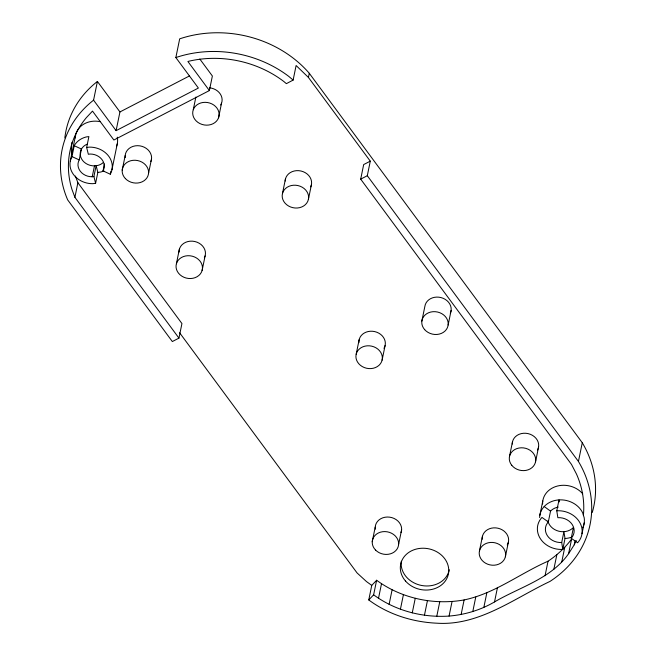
<?xml version="1.0" encoding="UTF-8"?>
<svg xmlns="http://www.w3.org/2000/svg" width="656" height="656" viewBox="0 0 656 656"><rect width="100%" height="100%" fill="white"/><g stroke="black" fill="none" stroke-linecap="round" stroke-linejoin="round"><path stroke-width="0.98" d="M70.299 161.04L75.629 135.062M95.596 183.319L93.906 176.538L96.145 165.648L97.834 172.421L95.596 183.319L92.898 183.68A21.279 18.138 11.6 0 1 71.98 156.595L74.21 145.706A21.279 18.138 11.6 0 1 86.19 136.956L88.888 136.596L86.649 147.485L88.347 154.267L90.02 154.037A13.227 11.283 11.6 0 1 103.033 170.88L110.274 174.209L110.88 171.232M93.906 176.538L92.225 176.767A13.227 11.283 11.6 0 1 79.22 159.925L81.451 149.035L74.21 145.706M75.391 176.054L77.892 182.737L181.942 323.556L178.949 338.119L172.339 341.546L67.699 199.924A109.691 93.529 11.6 0 1 93.57 100.163L97.408 81.451L119.941 111.946L116.096 130.659L198.383 88.052L175.849 57.556L179.687 38.843A108.486 92.496 11.6 0 1 309.288 73.283L582.282 442.751A113.734 96.973 11.6 0 1 592.286 512.434M178.949 338.119L74.907 197.308L77.892 182.737M92.225 176.767L94.464 165.878A13.227 11.283 11.6 0 1 80.721 156.964A13.227 11.283 11.6 0 1 87.322 144.107M103.033 170.88L104.452 163.943M111.946 169.756L117.285 143.779M122.196 170.134L125.181 155.57M148.576 173.209L151.569 158.645M193.274 109.7L195.865 97.08M74.907 197.308L72.045 189.658A101.705 86.715 11.6 0 1 86.403 117.604L92.504 111.102L113.873 140.023L209.379 90.569L212.372 76.006L199.842 59.056M176.398 263.745L179.383 249.182M218.546 117.793A13.3 11.341 11.6 0 0 202.966 102.475A13.3 11.341 11.6 0 0 196.218 120.975A13.3 11.341 11.6 0 0 218.546 117.793L221.539 103.23M202.105 270.502A13.3 11.341 11.6 0 0 185.509 255.988A13.3 11.341 11.6 0 0 180.138 274.889A13.3 11.341 11.6 0 0 202.105 270.502L205.098 255.938M209.379 90.569L187.911 61.508L189.477 61.074A100.491 85.682 11.6 0 1 283.679 81.385L286.377 83.656L293.125 80.081L296.118 65.51L308.435 77.441L370.287 161.155L367.303 175.718L578.436 461.463A113.734 96.973 11.6 0 1 549.941 581.437C514.001 598.444 479.019 625.98 436.97 623.2C412.673 622.126 388.385 614.516 368.762 599.953L371.755 585.39L376.626 580.257C401.415 598.51 433.919 605.357 464.12 599.928C494.649 593.614 519.905 573.541 548.039 561.2C557.059 555.206 565.07 547.793 571.581 539.134L568.596 553.697C551.04 578.838 519.724 587.063 494.517 601.929C480.676 610.055 465.03 614.746 449.065 616.074C422.513 617.837 395.133 610.703 373.633 594.82L376.626 580.257M282.441 193.659L285.426 179.088M308.435 77.441L309.288 73.283M308.361 199.588A13.3 11.341 11.6 0 0 291.19 185.582A13.3 11.341 11.6 0 0 286.647 204.697A13.3 11.341 11.6 0 0 308.361 199.588L311.354 185.017M582.733 527.654A22.525 19.204 11.6 0 0 584.209 517.822L583.397 515.247A105.739 90.159 11.6 0 0 576.476 474.026L571.491 464.432L360.693 179.145L363.678 164.574L370.287 161.155M356.167 354.24L359.16 339.669M382.095 360.16A13.3 11.341 11.6 0 0 364.916 346.163A13.3 11.341 11.6 0 0 360.382 365.277A13.3 11.341 11.6 0 0 382.095 360.16L385.08 345.597M372.223 541.733L375.207 527.162M421.841 321.12L424.834 306.557A13.3 11.341 11.6 0 1 441.111 297.603A13.3 11.341 11.6 0 1 450.303 313.306M378.504 598.354L381.497 583.783M398.635 544.283L401.628 529.712M389.115 604.365L392.099 589.801M448.138 325.023L451.123 310.452M400.422 609.235L403.415 594.672M412.255 612.893L415.248 598.321M424.44 615.271L427.425 600.707M436.773 616.337L439.758 601.773M449.065 616.074L452.058 601.511M461.127 614.492L464.12 599.928M479.454 550.86L482.447 536.296M472.779 611.613L475.764 597.042M509.441 456.658L512.434 442.087M483.825 607.472L486.818 592.909M494.517 601.929L497.51 587.366M505.374 556.788A13.3 11.341 11.6 0 0 488.203 542.791A13.3 11.341 11.6 0 0 483.669 561.897A13.3 11.341 11.6 0 0 505.374 556.788L508.367 542.225M535.55 461.758L538.535 447.195M539.79 515.542L542.774 500.971M548.318 521.946L541.954 517.42A22.525 19.204 11.6 0 0 540.413 538.756A22.525 19.204 11.6 0 0 562.774 549.392L561.708 542.496A14.481 12.349 11.6 0 1 547.334 535.657A14.481 12.349 11.6 0 1 548.318 521.946L550.54 511.139A14.481 12.349 11.6 0 1 558.215 507.104M556.772 510.786A22.525 19.204 11.6 0 1 579.133 521.43A22.525 19.204 11.6 0 1 577.6 542.766L571.228 538.232A14.481 12.349 11.6 0 0 572.221 524.521A14.481 12.349 11.6 0 0 557.846 517.682L556.772 510.786L559.002 499.897L559.306 501.889M545.046 575.763L548.039 561.2M553.844 569.318L556.837 554.755M561.708 542.496L563.922 531.696L565.013 538.502L562.774 549.392M578.436 461.463L582.282 442.751M561.766 561.905L564.759 547.334M571.228 538.232L573.451 527.432A14.481 12.349 11.6 0 1 558.773 531.212A14.481 12.349 11.6 0 1 547.875 520.979M568.596 553.697L574.238 544.808L575.033 540.921M581.995 533.754L584.234 522.865M574.238 544.808L576.23 540.503M368.762 599.953L373.633 594.82M119.941 111.946L189.559 75.891M360.693 179.145L367.303 175.718M86.649 147.485L89.347 147.124A21.279 18.138 11.6 0 1 110.274 174.209M94.464 165.878L97.818 165.427A13.227 11.283 11.6 0 0 103.41 162.376M97.834 172.421L100.532 172.061A21.279 18.138 11.6 0 0 103.886 170.913M71.98 156.595L79.22 159.925M371.755 585.39L366.491 581.577L357.069 572.934L179.58 332.731M544.185 506.53L550.54 511.139M293.125 80.081L288.706 76.35A108.486 92.496 11.6 0 0 175.849 57.556M93.57 100.163L116.096 130.659M583.397 515.247L582.676 512.869A22.525 19.204 11.6 0 0 557.846 499.995A22.525 19.204 11.6 0 0 539.609 517.543M512.262 444.063A13.3 11.341 11.6 0 1 528.187 433.632A13.3 11.341 11.6 0 1 537.535 449.991M482.209 539.248A13.3 11.341 11.6 0 1 498.027 528.228A13.3 11.341 11.6 0 1 507.252 544.98M358.922 342.629A13.3 11.341 11.6 0 1 374.74 331.6A13.3 11.341 11.6 0 1 383.965 348.352M179.022 252.125A13.3 11.341 11.6 0 1 194.783 241.506A13.3 11.341 11.6 0 1 204.36 257.783M542.61 503.997A22.525 19.204 11.6 0 1 557.444 486.039A22.525 19.204 11.6 0 1 582.725 493.788M71.602 157.292A101.705 86.715 11.6 0 1 71.996 142.262M375.298 529.162A13.3 11.341 11.6 0 1 389.639 517.158A13.3 11.341 11.6 0 1 401.013 532.606M125.222 157.563A13.3 11.341 11.6 0 1 139.9 145.862A13.3 11.341 11.6 0 1 150.872 161.524M209.395 87.814A13.3 11.341 11.6 0 1 220.67 105.026M285.171 181.056A13.3 11.341 11.6 0 1 301.014 171.019A13.3 11.341 11.6 0 1 310.698 186.894M117.244 137.137A21.279 18.138 11.6 0 1 116.44 146.509M75.301 137.899A21.279 18.138 11.6 0 1 100.196 121.672M570.654 537.485A22.525 19.204 11.6 0 1 565.013 538.502M449.27 569.744A24.354 20.762 11.6 0 1 421.964 585.546A24.354 20.762 11.6 0 1 401.333 561.257M64.829 137.94A109.691 93.529 11.6 0 1 97.408 81.451M511.754 465.276A13.3 11.341 11.6 0 0 534.55 464.555A13.3 11.341 11.6 0 0 521.184 447.794A13.3 11.341 11.6 0 0 511.754 465.276M125.386 178.588A13.3 11.341 11.6 0 0 147.879 176.087A13.3 11.341 11.6 0 0 132.889 160.335A13.3 11.341 11.6 0 0 125.386 178.588M405.49 581.003A24.354 20.762 11.6 0 0 447.015 578.133A24.354 20.762 11.6 0 0 421.111 548.285A24.354 20.762 11.6 0 0 405.49 581.003M424.678 329.656A13.3 11.341 11.6 0 0 447.318 327.869A13.3 11.341 11.6 0 0 432.968 311.698A13.3 11.341 11.6 0 0 424.678 329.656M375.634 550.13A13.3 11.341 11.6 0 0 398.02 547.178A13.3 11.341 11.6 0 0 382.637 531.713A13.3 11.341 11.6 0 0 375.634 550.13"/></g></svg>
